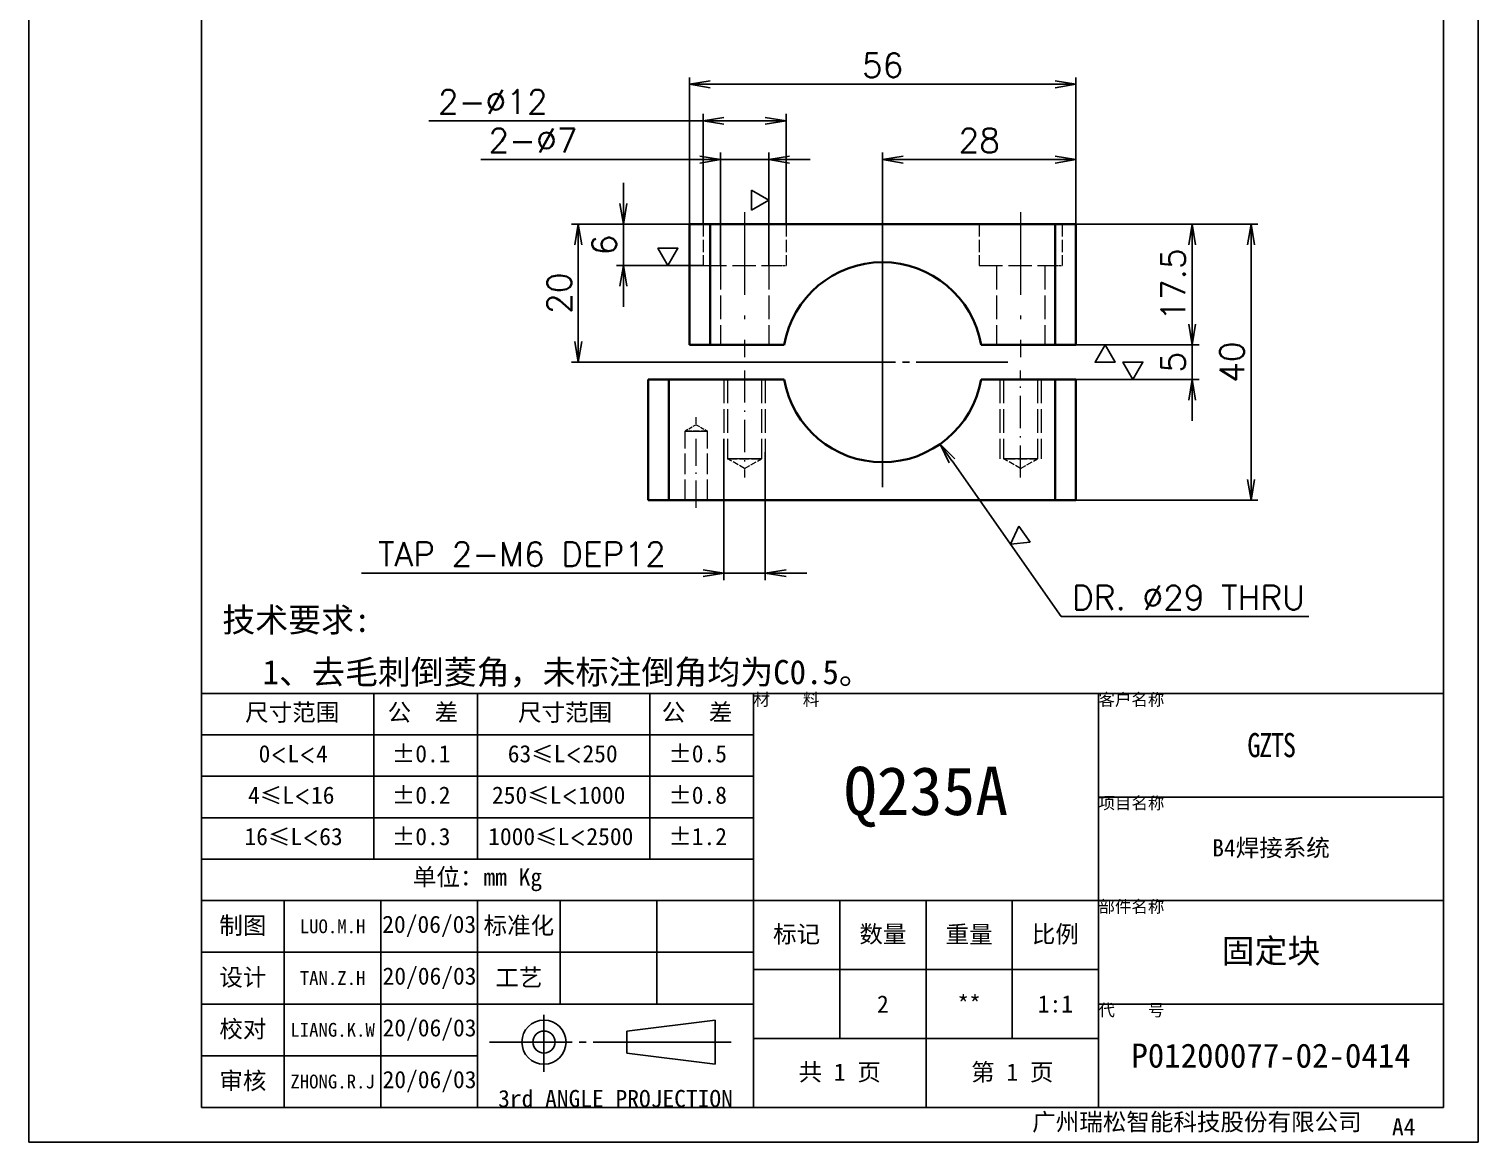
# Model space of a CAD drawing. Header units: millimetres. Extents: x -73083 to 81340, y -6859 to 6812.
# Drawn here: x 54141.2 to 54351.2, y -6850.2 to -6688.9 of the extents above; entities that cross this region are included whole.
import ezdxf

# ---------------------------------------------------------------- set-up
doc = ezdxf.new("R2010")
doc.units = ezdxf.units.MM
for name, pattern in [('AM_ISO02W050', [7.5, 6, -1.5]), ('AM_ISO08W050', [18, 12, -1.5, 3, -1.5]), ('CENTER-HOKUTO', [23, 20, -1, 1, -1]), ('DASHDOT', [18.5, 12, -3, 0.5, -3]), ('DASHED', [15, 12, -3])]:
    doc.linetypes.add(name, pattern=pattern)
for name, color, linetype in [('A4', 7, 'Continuous'), ('title_frame', 7, 'Continuous'), ('word_dim', 253, 'Continuous')]:
    doc.layers.add(name, color=color, linetype=linetype)
for name, color, linetype, lineweight in [('AM_7', 2, 'AM_ISO08W050', 25), ('AM_HID', 1, 'AM_ISO02W050', 25), ('SOLID LINE', 7, 'Continuous', 30)]:
    doc.layers.add(name, color=color, linetype=linetype, lineweight=lineweight)
doc.styles.get("Standard").update_dxf_attribs({"font": 'romans.shx', "bigfont": 'bigfont.shx'})
doc.dimstyles.new('RS-1-1', dxfattribs={"dimtxt": 3.5, "dimasz": 3, "dimexe": 1, "dimexo": 0, "dimgap": 1, "dimtad": 3, "dimdec": 4, "dimdsep": 46, "dimtxsty": 'Standard', "dimblk1": 'OPEN', "dimblk2": 'OPEN', "dimsah": 1, "dimcen": 0, "dimclrd": 256, "dimclre": 256, "dimclrt": 3, "dimadec": 0, "dimazin": 0, "dimtfac": 1, "dimtdec": 4, "dimtmove": 0, "dimatfit": 3, "dimfxl": 0, "dimtolj": 1, "dimtzin": 0, "dimarcsym": 0})
doc.dimstyles.new('RS-1-1$0', dxfattribs={"dimtxt": 3.5, "dimasz": 3, "dimexe": 1, "dimexo": 0, "dimgap": 1, "dimtad": 3, "dimdsep": 46, "dimtxsty": 'Standard', "dimblk1": 'OPEN', "dimblk2": 'OPEN', "dimsah": 1, "dimcen": 0, "dimclrd": 256, "dimclre": 256, "dimclrt": 3, "dimadec": 0, "dimazin": 0, "dimtfac": 1, "dimtmove": 0, "dimatfit": 3, "dimfxl": 0, "dimtolj": 1, "dimtzin": 0, "dimarcsym": 0})

# ---------------------------------------------------------------- blocks, each defined once
blk = doc.blocks.new('_Open')
at = {"color": 0, "lineweight": -2}
for p, q in [((-1, 0.167), (0, 0)), ((-1, -0.167), (0, 0)), ((0, 0), (-1, 0))]:
    blk.add_line(p, q, dxfattribs=at)
blk = doc.blocks.new('*D606')
at = {"layer": 'DEFPOINTS', "color": 0, "linetype": 'Continuous', "ltscale": 5}
for p in [(54292.95, -6696.93), (54236.95, -6717.21), (54292.95, -6717.21)]:
    blk.add_point(p, dxfattribs=at)
at = {"layer": 'word_dim', "linetype": 'Continuous', "lineweight": -2, "ltscale": 5}
for p, q in [((54236.95, -6717.21), (54236.95, -6695.93)), ((54292.95, -6717.21), (54292.95, -6695.93)), ((54239.95, -6696.93), (54289.95, -6696.93))]:
    blk.add_line(p, q, dxfattribs=at)
at = {"layer": 'word_dim', "linetype": 'Continuous', "lineweight": -2, "ltscale": 5, "xscale": 3, "yscale": 3, "zscale": 3, "rotation": 180}
blk.add_blockref('_Open', (54236.95, -6696.93), dxfattribs=at)
at = {"layer": 'word_dim', "linetype": 'Continuous', "lineweight": -2, "ltscale": 5, "xscale": 3, "yscale": 3, "zscale": 3}
blk.add_blockref('_Open', (54292.95, -6696.93), dxfattribs=at)
at = {"layer": 'word_dim', "color": 3, "linetype": 'Continuous', "ltscale": 5, "insert": (54264.95, -6694.18), "char_height": 3.5, "attachment_point": 5}
blk.add_mtext('\\A1;56', dxfattribs=at)
blk = doc.blocks.new('*D607')
at = {"layer": 'DEFPOINTS', "color": 0, "linetype": 'Continuous', "ltscale": 5}
for p in [(54292.95, -6717.21), (54292.95, -6734.71), (54309.81, -6734.71)]:
    blk.add_point(p, dxfattribs=at)
at = {"layer": 'word_dim', "linetype": 'Continuous', "lineweight": -2, "ltscale": 5}
for p, q in [((54292.95, -6717.21), (54310.81, -6717.21)), ((54309.81, -6720.21), (54309.81, -6731.71)), ((54292.95, -6734.71), (54310.81, -6734.71))]:
    blk.add_line(p, q, dxfattribs=at)
at = {"layer": 'word_dim', "linetype": 'Continuous', "lineweight": -2, "ltscale": 5, "xscale": 3, "yscale": 3, "zscale": 3}
for p, rotation in [((54309.81, -6717.21), 90), ((54309.81, -6734.71), 270)]:
    blk.add_blockref('_Open', p, dxfattribs=dict(at, rotation=rotation))
at = {"layer": 'word_dim', "color": 3, "linetype": 'Continuous', "ltscale": 5, "insert": (54307.06, -6725.96), "char_height": 3.5, "attachment_point": 5, "rotation": 90}
blk.add_mtext('\\A1;17.5', dxfattribs=at)
blk = doc.blocks.new('*D608')
at = {"layer": 'DEFPOINTS', "color": 0, "linetype": 'Continuous', "ltscale": 5}
for p in [(54292.95, -6734.71), (54292.95, -6739.71), (54309.81, -6739.71)]:
    blk.add_point(p, dxfattribs=at)
at = {"layer": 'word_dim', "linetype": 'Continuous', "lineweight": -2, "ltscale": 5}
for p, q in [((54309.81, -6731.71), (54309.81, -6728.71)), ((54292.95, -6734.71), (54310.81, -6734.71)), ((54309.81, -6734.71), (54309.81, -6739.71)), ((54292.95, -6739.71), (54310.81, -6739.71)), ((54309.81, -6742.71), (54309.81, -6745.71))]:
    blk.add_line(p, q, dxfattribs=at)
at = {"layer": 'word_dim', "linetype": 'Continuous', "lineweight": -2, "ltscale": 5, "xscale": 3, "yscale": 3, "zscale": 3}
for p, rotation in [((54309.81, -6734.71), 270), ((54309.81, -6739.71), 90)]:
    blk.add_blockref('_Open', p, dxfattribs=dict(at, rotation=rotation))
at = {"layer": 'word_dim', "color": 3, "linetype": 'Continuous', "ltscale": 5, "insert": (54307.06, -6737.21), "char_height": 3.5, "attachment_point": 5, "rotation": 90}
blk.add_mtext('\\A1;5', dxfattribs=at)
blk = doc.blocks.new('*D609')
at = {"layer": 'DEFPOINTS', "color": 0, "linetype": 'Continuous', "ltscale": 5}
for p in [(54264.95, -6707.84), (54292.95, -6717.21), (54264.95, -6737.21)]:
    blk.add_point(p, dxfattribs=at)
at = {"layer": 'word_dim', "linetype": 'Continuous', "lineweight": -2, "ltscale": 5}
for p, q in [((54264.95, -6737.21), (54264.95, -6706.84)), ((54292.95, -6717.21), (54292.95, -6706.84)), ((54289.95, -6707.84), (54267.95, -6707.84))]:
    blk.add_line(p, q, dxfattribs=at)
at = {"layer": 'word_dim', "linetype": 'Continuous', "lineweight": -2, "ltscale": 5, "xscale": 3, "yscale": 3, "zscale": 3, "rotation": 180}
blk.add_blockref('_Open', (54264.95, -6707.84), dxfattribs=at)
at = {"layer": 'word_dim', "linetype": 'Continuous', "lineweight": -2, "ltscale": 5, "xscale": 3, "yscale": 3, "zscale": 3}
blk.add_blockref('_Open', (54292.95, -6707.84), dxfattribs=at)
at = {"layer": 'word_dim', "color": 3, "linetype": 'Continuous', "ltscale": 5, "insert": (54278.95, -6705.09), "char_height": 3.5, "attachment_point": 5}
blk.add_mtext('\\A1;28', dxfattribs=at)
blk = doc.blocks.new('*D610')
at = {"layer": 'DEFPOINTS', "color": 0, "linetype": 'Continuous', "ltscale": 5}
for p in [(54236.95, -6717.21), (54220.84, -6737.21), (54264.95, -6737.21)]:
    blk.add_point(p, dxfattribs=at)
at = {"layer": 'word_dim', "linetype": 'Continuous', "lineweight": -2, "ltscale": 5}
for p, q in [((54236.95, -6717.21), (54219.84, -6717.21)), ((54220.84, -6720.21), (54220.84, -6734.21)), ((54264.95, -6737.21), (54219.84, -6737.21))]:
    blk.add_line(p, q, dxfattribs=at)
at = {"layer": 'word_dim', "linetype": 'Continuous', "lineweight": -2, "ltscale": 5, "xscale": 3, "yscale": 3, "zscale": 3}
for p, rotation in [((54220.84, -6717.21), 90), ((54220.84, -6737.21), 270)]:
    blk.add_blockref('_Open', p, dxfattribs=dict(at, rotation=rotation))
at = {"layer": 'word_dim', "color": 3, "linetype": 'Continuous', "ltscale": 5, "insert": (54218.09, -6727.21), "char_height": 3.5, "attachment_point": 5, "rotation": 90}
blk.add_mtext('\\A1;20', dxfattribs=at)
blk = doc.blocks.new('*D611')
at = {"layer": 'DEFPOINTS', "color": 0, "linetype": 'Continuous', "ltscale": 5}
for p in [(54250.95, -6702.23), (54238.95, -6717.21), (54250.95, -6717.21)]:
    blk.add_point(p, dxfattribs=at)
at = {"layer": 'word_dim', "linetype": 'Continuous', "lineweight": -2, "ltscale": 5}
for p, q in [((54238.95, -6702.23), (54199.2, -6702.23)), ((54238.95, -6717.21), (54238.95, -6701.23)), ((54247.95, -6702.23), (54241.95, -6702.23)), ((54250.95, -6717.21), (54250.95, -6701.23))]:
    blk.add_line(p, q, dxfattribs=at)
at = {"layer": 'word_dim', "linetype": 'Continuous', "lineweight": -2, "ltscale": 5, "xscale": 3, "yscale": 3, "zscale": 3, "rotation": 180}
blk.add_blockref('_Open', (54238.95, -6702.23), dxfattribs=at)
at = {"layer": 'word_dim', "linetype": 'Continuous', "lineweight": -2, "ltscale": 5, "xscale": 3, "yscale": 3, "zscale": 3}
blk.add_blockref('_Open', (54250.95, -6702.23), dxfattribs=at)
at = {"layer": 'word_dim', "color": 3, "linetype": 'Continuous', "ltscale": 5, "insert": (54208.45, -6699.48), "char_height": 3.5, "attachment_point": 5}
blk.add_mtext('\\A1;2-%%C12', dxfattribs=at)
blk = doc.blocks.new('*D612')
at = {"layer": 'DEFPOINTS', "color": 0, "linetype": 'Continuous', "ltscale": 5}
for p in [(54248.45, -6707.84), (54241.45, -6723.21), (54248.45, -6723.21)]:
    blk.add_point(p, dxfattribs=at)
at = {"layer": 'word_dim', "linetype": 'Continuous', "lineweight": -2, "ltscale": 5}
for p, q in [((54241.45, -6723.21), (54241.45, -6706.84)), ((54248.45, -6723.21), (54248.45, -6706.84)), ((54238.45, -6707.84), (54206.7, -6707.84)), ((54248.45, -6707.84), (54241.45, -6707.84)), ((54251.45, -6707.84), (54254.45, -6707.84))]:
    blk.add_line(p, q, dxfattribs=at)
at = {"layer": 'word_dim', "linetype": 'Continuous', "lineweight": -2, "ltscale": 5, "xscale": 3, "yscale": 3, "zscale": 3}
blk.add_blockref('_Open', (54241.45, -6707.84), dxfattribs=at)
at = {"layer": 'word_dim', "linetype": 'Continuous', "lineweight": -2, "ltscale": 5, "xscale": 3, "yscale": 3, "zscale": 3, "rotation": 180}
blk.add_blockref('_Open', (54248.45, -6707.84), dxfattribs=at)
at = {"layer": 'word_dim', "color": 3, "linetype": 'Continuous', "ltscale": 5, "insert": (54214.28, -6705.09), "char_height": 3.5, "attachment_point": 5}
blk.add_mtext('\\A1;2-%%C7', dxfattribs=at)
blk = doc.blocks.new('*D613')
at = {"layer": 'DEFPOINTS', "color": 0, "linetype": 'Continuous', "ltscale": 5}
for p in [(54238.95, -6717.21), (54227.38, -6723.21), (54238.95, -6723.21)]:
    blk.add_point(p, dxfattribs=at)
at = {"layer": 'word_dim', "linetype": 'Continuous', "lineweight": -2, "ltscale": 5}
for p, q in [((54227.38, -6714.21), (54227.38, -6711.21)), ((54238.95, -6717.21), (54226.38, -6717.21)), ((54227.38, -6717.21), (54227.38, -6723.21)), ((54238.95, -6723.21), (54226.38, -6723.21)), ((54227.38, -6726.21), (54227.38, -6729.21))]:
    blk.add_line(p, q, dxfattribs=at)
at = {"layer": 'word_dim', "linetype": 'Continuous', "lineweight": -2, "ltscale": 5, "xscale": 3, "yscale": 3, "zscale": 3}
for p, rotation in [((54227.38, -6717.21), 270), ((54227.38, -6723.21), 90)]:
    blk.add_blockref('_Open', p, dxfattribs=dict(at, rotation=rotation))
at = {"layer": 'word_dim', "color": 3, "linetype": 'Continuous', "ltscale": 5, "insert": (54224.63, -6720.21), "char_height": 3.5, "attachment_point": 5, "rotation": 90}
blk.add_mtext('\\A1;6', dxfattribs=at)
blk = doc.blocks.new('*D614')
at = {"layer": 'DEFPOINTS', "color": 0, "linetype": 'Continuous', "ltscale": 5}
for p in [(54292.95, -6717.21), (54318.34, -6717.21), (54292.95, -6757.21)]:
    blk.add_point(p, dxfattribs=at)
at = {"layer": 'word_dim', "linetype": 'Continuous', "lineweight": -2, "ltscale": 5}
for p, q in [((54292.95, -6717.21), (54319.34, -6717.21)), ((54318.34, -6754.21), (54318.34, -6720.21)), ((54292.95, -6757.21), (54319.34, -6757.21))]:
    blk.add_line(p, q, dxfattribs=at)
at = {"layer": 'word_dim', "linetype": 'Continuous', "lineweight": -2, "ltscale": 5, "xscale": 3, "yscale": 3, "zscale": 3}
for p, rotation in [((54318.34, -6717.21), 90), ((54318.34, -6757.21), 270)]:
    blk.add_blockref('_Open', p, dxfattribs=dict(at, rotation=rotation))
at = {"layer": 'word_dim', "color": 3, "linetype": 'Continuous', "ltscale": 5, "insert": (54315.59, -6737.21), "char_height": 3.5, "attachment_point": 5, "rotation": 90}
blk.add_mtext('\\A1;40', dxfattribs=at)
blk = doc.blocks.new('*D615')
at = {"layer": 'DEFPOINTS', "color": 0}
for p in [(54256.62, -6725.34), (54273.28, -6749.07)]:
    blk.add_point(p, dxfattribs=at)
at = {"layer": 'word_dim', "lineweight": -2}
for p, q in [((54290.85, -6774.09), (54275.01, -6751.53)), ((54326.72, -6774.09), (54290.85, -6774.09))]:
    blk.add_line(p, q, dxfattribs=at)
at = {"layer": 'word_dim', "lineweight": -2, "xscale": 3, "yscale": 3, "zscale": 3, "rotation": 125.078786838741}
blk.add_blockref('_Open', (54273.28, -6749.07), dxfattribs=at)
at = {"layer": 'word_dim', "color": 3, "insert": (54309.28, -6771.34), "char_height": 3.5, "attachment_point": 5}
blk.add_mtext('\\A1;DR. ∅29 THRU', dxfattribs=at)
blk = doc.blocks.new('shiage1')
at = {"layer": 'word_dim', "color": 3, "linetype": 'Continuous'}
for p, q in [((0, 0), (-1.44, 2.5)), ((-1.44, 2.5), (1.44, 2.5)), ((1.44, 2.5), (0, 0))]:
    blk.add_line(p, q, dxfattribs=at)
blk = doc.blocks.new('*D616')
at = {"layer": 'DEFPOINTS', "color": 0, "linetype": 'Continuous', "ltscale": 5}
for p in [(54241.95, -6748.3), (54247.95, -6750.26), (54247.95, -6767.79)]:
    blk.add_point(p, dxfattribs=at)
at = {"layer": 'word_dim', "linetype": 'Continuous', "lineweight": -2, "ltscale": 5}
for p, q in [((54241.95, -6748.3), (54241.95, -6768.79)), ((54247.95, -6750.26), (54247.95, -6768.79)), ((54238.95, -6767.79), (54189.42, -6767.79)), ((54247.95, -6767.79), (54241.95, -6767.79)), ((54250.95, -6767.79), (54253.95, -6767.79))]:
    blk.add_line(p, q, dxfattribs=at)
at = {"layer": 'word_dim', "linetype": 'Continuous', "lineweight": -2, "ltscale": 5, "xscale": 3, "yscale": 3, "zscale": 3}
blk.add_blockref('_Open', (54241.95, -6767.79), dxfattribs=at)
at = {"layer": 'word_dim', "linetype": 'Continuous', "lineweight": -2, "ltscale": 5, "xscale": 3, "yscale": 3, "zscale": 3, "rotation": 180}
blk.add_blockref('_Open', (54247.95, -6767.79), dxfattribs=at)
at = {"layer": 'word_dim', "color": 3, "linetype": 'Continuous', "ltscale": 5, "insert": (54212.68, -6765.04), "char_height": 3.5, "attachment_point": 5}
blk.add_mtext('\\A1;TAP 2-M6 DEP12', dxfattribs=at)

msp = doc.modelspace()

# ---------------------------------------------------------------- linework, layer by layer
at = {"color": 7, "lineweight": 35, "ltscale": 0.075}
for p, q in [((54236.95092, -6717.20819), (54239.95092, -6717.20819)), ((54292.95092, -6717.20819), (54289.95092, -6717.20819)), ((54239.95092, -6734.70819), (54236.95092, -6734.70819)), ((54292.95092, -6734.70819), (54289.95092, -6734.70819)), ((54233.95092, -6739.70819), (54230.95092, -6739.70819)), ((54289.95092, -6739.70819), (54292.95092, -6739.70819)), ((54230.95092, -6757.20819), (54233.95092, -6757.20819)), ((54292.95092, -6757.20819), (54289.95092, -6757.20819))]:
    msp.add_line(p, q, dxfattribs=at)
at = {"color": 7, "lineweight": 35, "ltscale": 0.4375}
for p, q in [((54236.95092, -6734.70819), (54236.95092, -6717.20819)), ((54239.95092, -6734.70819), (54239.95092, -6717.20819)), ((54289.95092, -6717.20819), (54289.95092, -6734.70819)), ((54292.95092, -6717.20819), (54292.95092, -6734.70819)), ((54230.95092, -6739.70819), (54230.95092, -6757.20819)), ((54233.95092, -6739.70819), (54233.95092, -6757.20819)), ((54289.95092, -6757.20819), (54289.95092, -6739.70819)), ((54292.95092, -6757.20819), (54292.95092, -6739.70819))]:
    msp.add_line(p, q, dxfattribs=at)
at = {"color": 7, "lineweight": 35}
for p, q in [((54289.95092, -6717.20819), (54239.95092, -6717.20819)), ((54289.95092, -6757.20819), (54233.95092, -6757.20819))]:
    msp.add_line(p, q, dxfattribs=at)
at = {"color": 2, "linetype": 'CENTER-HOKUTO'}
for p, q in [((54264.95092, -6755.33319), (54264.95092, -6719.08319)), ((54246.82592, -6737.20819), (54283.07592, -6737.20819))]:
    msp.add_line(p, q, dxfattribs=at)
at = {"color": 7, "lineweight": 35, "ltscale": 0.267969}
msp.add_line((54250.66967, -6734.70819), (54239.95092, -6734.70819), dxfattribs=at)
at = {"color": 7, "lineweight": 35, "ltscale": 0.267871}
for p, q in [((54289.95092, -6734.70819), (54279.23607, -6734.70819)), ((54279.23607, -6739.70819), (54289.95092, -6739.70819))]:
    msp.add_line(p, q, dxfattribs=at)
at = {"color": 7, "lineweight": 35, "ltscale": 0.417969}
msp.add_line((54233.95092, -6739.70819), (54250.66967, -6739.70819), dxfattribs=at)
at = {"color": 7, "lineweight": 35}
for start, end in [(9.9281922, 170.071806), (189.928194, 350.0718078)]:
    msp.add_arc((54264.95092, -6737.20819), 14.5, start, end, dxfattribs=at)
at = {"layer": 'A4', "linetype": 'Continuous'}
msp.add_lwpolyline([(54141.23994, -6553.23225), (54351.23994, -6553.23225), (54351.23994, -6850.23225), (54141.23994, -6850.23225)], close=True, dxfattribs=at)
at = {"layer": 'AM_7', "linetype": 'DASHDOT', "lineweight": 13}
for p, q in [((54244.95092, -6715.45819), (54244.95092, -6736.45868)), ((54284.95092, -6715.45819), (54284.95092, -6736.45868))]:
    msp.add_line(p, q, dxfattribs=at)
at = {"layer": 'AM_7', "linetype": 'DASHDOT', "lineweight": 13, "ltscale": 0.387585}
for p, q in [((54244.95092, -6738.4162), (54244.95092, -6753.91962)), ((54284.95092, -6753.91962), (54284.95092, -6738.4162))]:
    msp.add_line(p, q, dxfattribs=at)
at = {"layer": 'AM_7', "linetype": 'DASHDOT', "lineweight": 13, "ltscale": 0.328076}
msp.add_line((54237.95092, -6758.30194), (54237.95092, -6745.1789), dxfattribs=at)
at = {"layer": 'AM_HID', "linetype": 'DASHED', "lineweight": 13, "ltscale": 0.15}
for p, q in [((54238.95092, -6717.20819), (54238.95092, -6723.20819)), ((54238.95092, -6717.20819), (54238.95092, -6723.20819)), ((54250.95092, -6717.20819), (54250.95092, -6723.20819)), ((54250.95092, -6717.20819), (54250.95092, -6723.20819)), ((54278.95092, -6717.20819), (54278.95092, -6723.20819)), ((54278.95092, -6717.20819), (54278.95092, -6723.20819)), ((54290.95092, -6717.20819), (54290.95092, -6723.20819)), ((54290.95092, -6717.20819), (54290.95092, -6723.20819))]:
    msp.add_line(p, q, dxfattribs=at)
at = {"layer": 'AM_HID', "linetype": 'DASHED', "lineweight": 13, "ltscale": 0.4375}
for p, q in [((54239.95092, -6734.70819), (54239.95092, -6717.20819)), ((54289.95092, -6717.20819), (54289.95092, -6734.70819)), ((54233.95092, -6739.70819), (54233.95092, -6757.20819)), ((54289.95092, -6757.20819), (54289.95092, -6739.70819))]:
    msp.add_line(p, q, dxfattribs=at)
at = {"layer": 'AM_HID', "linetype": 'DASHED', "lineweight": 13, "ltscale": 0.281641}
for p, q in [((54238.95092, -6723.20819), (54250.21654, -6723.20819)), ((54278.95092, -6723.20819), (54290.21654, -6723.20819))]:
    msp.add_line(p, q, dxfattribs=at)
at = {"layer": 'AM_HID', "linetype": 'DASHED', "lineweight": 13, "ltscale": 0.2875}
for p, q in [((54241.45092, -6723.20819), (54241.45092, -6734.70819)), ((54241.45092, -6723.20819), (54241.45092, -6734.70819)), ((54248.45092, -6723.20819), (54248.45092, -6734.70819)), ((54248.45092, -6723.20819), (54248.45092, -6734.70819)), ((54281.45092, -6723.20819), (54281.45092, -6734.70819)), ((54281.45092, -6723.20819), (54281.45092, -6734.70819)), ((54288.45092, -6723.20819), (54288.45092, -6734.70819)), ((54288.45092, -6723.20819), (54288.45092, -6734.70819)), ((54241.95092, -6739.70819), (54241.95092, -6751.20819)), ((54242.49388, -6739.70819), (54242.49388, -6751.20819)), ((54242.49388, -6739.70819), (54242.49388, -6751.20819)), ((54247.41185, -6739.70819), (54247.41185, -6751.20819)), ((54247.41185, -6739.70819), (54247.41185, -6751.20819)), ((54247.95092, -6739.70819), (54247.95092, -6751.20819)), ((54281.95092, -6739.70819), (54281.95092, -6751.20819)), ((54282.49388, -6739.70819), (54282.49388, -6751.20819)), ((54282.49388, -6739.70819), (54282.49388, -6751.20819)), ((54287.41185, -6739.70819), (54287.41185, -6751.20819)), ((54287.41185, -6739.70819), (54287.41185, -6751.20819)), ((54287.95092, -6739.70819), (54287.95092, -6751.20819))]:
    msp.add_line(p, q, dxfattribs=at)
at = {"layer": 'AM_HID', "linetype": 'DASHED', "lineweight": 13, "ltscale": 0.018359}
for p, q in [((54250.21654, -6723.20819), (54250.95092, -6723.20819)), ((54290.21654, -6723.20819), (54290.95092, -6723.20819))]:
    msp.add_line(p, q, dxfattribs=at)
at = {"layer": 'AM_HID', "linetype": 'DASHED', "lineweight": 13, "ltscale": 0.046798}
for q in [(54236.32982, -6747.20819), (54236.32982, -6747.20819), (54239.57201, -6747.20819), (54239.57201, -6747.20819)]:
    msp.add_line((54237.95092, -6746.27216), q, dxfattribs=at)
at = {"layer": 'AM_HID', "linetype": 'DASHED', "lineweight": 13, "ltscale": 0.076172}
msp.add_line((54236.32982, -6747.20819), (54239.3767, -6747.20819), dxfattribs=at)
msp.add_line((54236.32982, -6747.20819), (54239.3767, -6747.20819), dxfattribs=at)
at = {"layer": 'AM_HID', "linetype": 'DASHED', "lineweight": 13, "ltscale": 0.00498}
msp.add_line((54236.32982, -6747.20819), (54236.52904, -6747.20819), dxfattribs=at)
at = {"layer": 'AM_HID', "linetype": 'DASHED', "lineweight": 13, "ltscale": 0.25}
for p, q in [((54236.32982, -6757.20819), (54236.32982, -6747.20819)), ((54236.32982, -6757.20819), (54236.32982, -6747.20819)), ((54239.57201, -6757.20819), (54239.57201, -6747.20819)), ((54239.57201, -6757.20819), (54239.57201, -6747.20819))]:
    msp.add_line(p, q, dxfattribs=at)
at = {"layer": 'AM_HID', "linetype": 'DASHED', "lineweight": 13, "ltscale": 0.076074}
for p, q in [((54239.57201, -6747.20819), (54236.52904, -6747.20819)), ((54236.52904, -6747.20819), (54239.57201, -6747.20819))]:
    msp.add_line(p, q, dxfattribs=at)
at = {"layer": 'AM_HID', "linetype": 'DASHED', "lineweight": 13, "ltscale": 0.11543}
for p, q in [((54242.49388, -6751.20819), (54247.11107, -6751.20819)), ((54247.11107, -6751.20819), (54242.49388, -6751.20819)), ((54247.41185, -6751.20819), (54242.79467, -6751.20819)), ((54247.41185, -6751.20819), (54242.79467, -6751.20819)), ((54287.11107, -6751.20819), (54282.49388, -6751.20819)), ((54287.11107, -6751.20819), (54282.49388, -6751.20819)), ((54287.41185, -6751.20819), (54282.79467, -6751.20819)), ((54282.79467, -6751.20819), (54287.41185, -6751.20819))]:
    msp.add_line(p, q, dxfattribs=at)
at = {"layer": 'AM_HID', "linetype": 'DASHED', "lineweight": 13, "ltscale": 0.070939}
for p, q in [((54244.95092, -6752.62763), (54242.49388, -6751.20819)), ((54244.95092, -6752.62763), (54242.49388, -6751.20819)), ((54284.95092, -6752.62763), (54282.49388, -6751.20819)), ((54284.95092, -6752.62763), (54282.49388, -6751.20819))]:
    msp.add_line(p, q, dxfattribs=at)
at = {"layer": 'AM_HID', "linetype": 'DASHED', "lineweight": 13, "ltscale": 0.071024}
for p, q in [((54244.95092, -6752.62763), (54247.41185, -6751.20819)), ((54244.95092, -6752.62763), (54247.41185, -6751.20819)), ((54284.95092, -6752.62763), (54287.41185, -6751.20819)), ((54284.95092, -6752.62763), (54287.41185, -6751.20819))]:
    msp.add_line(p, q, dxfattribs=at)
at = {"layer": 'title_frame', "linetype": 'Continuous'}
for p, q in [((54166.23994, -6845.23225), (54166.23994, -6558.23225)), ((54346.23994, -6845.23225), (54346.23994, -6558.23225)), ((54166.23994, -6785.23225), (54346.23994, -6785.23225)), ((54166.23994, -6845.23225), (54166.23994, -6785.23225)), ((54191.23994, -6785.23225), (54191.23994, -6809.23225)), ((54206.23994, -6785.23225), (54206.23994, -6809.23225)), ((54231.23994, -6809.23225), (54231.23994, -6785.23225)), ((54246.23994, -6845.23225), (54246.23994, -6785.23225)), ((54296.23994, -6845.23225), (54296.23994, -6785.23225)), ((54346.23994, -6845.23225), (54346.23994, -6785.23225)), ((54166.23994, -6791.23225), (54246.23994, -6791.23225)), ((54166.23994, -6797.23225), (54246.23994, -6797.23225)), ((54296.23994, -6800.23225), (54346.23994, -6800.23225)), ((54166.23994, -6803.23225), (54246.23994, -6803.23225)), ((54166.23994, -6809.23225), (54246.23994, -6809.23225)), ((54166.23994, -6815.23225), (54346.23994, -6815.23225)), ((54178.23994, -6845.23225), (54178.23994, -6815.23225)), ((54178.23994, -6845.23225), (54178.23994, -6815.23225)), ((54192.23994, -6845.23225), (54192.23994, -6815.23225)), ((54192.23994, -6845.23225), (54192.23994, -6815.23225)), ((54206.23994, -6845.23225), (54206.23994, -6815.23225)), ((54206.23994, -6845.23225), (54206.23994, -6815.23225)), ((54218.23994, -6830.23225), (54218.23994, -6815.23225)), ((54232.23994, -6830.23225), (54232.23994, -6815.23225)), ((54258.73994, -6835.23225), (54258.73994, -6815.23225)), ((54271.23994, -6845.23225), (54271.23994, -6815.23225)), ((54283.73994, -6835.23225), (54283.73994, -6815.23225)), ((54166.23994, -6822.73225), (54246.23994, -6822.73225)), ((54246.23994, -6825.23225), (54296.23994, -6825.23225)), ((54166.23994, -6830.23225), (54246.23994, -6830.23225)), ((54296.23994, -6830.23225), (54346.23994, -6830.23225)), ((54246.23994, -6835.23225), (54296.23994, -6835.23225)), ((54166.23994, -6837.73225), (54206.23994, -6837.73225)), ((54166.23994, -6837.73225), (54206.23994, -6837.73225)), ((54166.23994, -6845.23225), (54346.23994, -6845.23225)), ((54166.23994, -6845.23225), (54346.23994, -6845.23225))]:
    msp.add_line(p, q, dxfattribs=at)
at = {"layer": 'title_frame', "color": 2, "linetype": 'CENTER-HOKUTO'}
for p, q in [((54215.87442, -6831.81383), (54215.87442, -6840.08263)), ((54242.98002, -6835.74983), (54207.97202, -6835.74983))]:
    msp.add_line(p, q, dxfattribs=at)
at = {"layer": 'title_frame', "color": 3, "linetype": 'Continuous'}
for p, q in [((54227.87442, -6834.14983), (54240.67442, -6832.54983)), ((54240.67442, -6832.54983), (54240.67442, -6838.94983)), ((54227.87442, -6837.34983), (54227.87442, -6834.14983)), ((54240.67442, -6838.94983), (54227.87442, -6837.34983))]:
    msp.add_line(p, q, dxfattribs=at)
for radius in [3.2, 1.6]:
    msp.add_arc((54215.87442, -6835.74983), radius, 0, 359.9893827, dxfattribs=at)
at = {"layer": 'word_dim', "color": 3, "linetype": 'Continuous'}
for points in [[(54233.84019, -6723.20819), (54232.39519, -6720.70538), (54235.28519, -6720.70538)], [(54297.19315, -6734.70819), (54298.63815, -6737.21101), (54295.74815, -6737.21101)]]:
    msp.add_lwpolyline(points, close=True, dxfattribs=at)
at = {"layer": 'word_dim', "color": 3, "linetype": 'Continuous', "ltscale": 5}
msp.add_lwpolyline([(54301.23003, -6739.70819), (54299.78503, -6737.20538), (54302.67503, -6737.20538)], close=True, dxfattribs=at)

# ---------------------------------------------------------------- block references
for p, rotation in [((54248.45092, -6713.73866), 90), ((54283.46676, -6763.57432), 305.0787868385792)]:
    msp.add_blockref('shiage1', p, dxfattribs=dict(at, rotation=rotation))

# ---------------------------------------------------------------- texts
at = {"layer": 'SOLID LINE', "ltscale": 0.5}
for s, insert, char_height, width, attachment_point in [('\\pt21;{\\fSimHei|b0|i0|c134|p2;\\C3;技术要求:}', (54169.25195, -6772.80096), 3.5, 30.060526, 1), ('\\pt21;{\\fSimHei|b0|i0|c134|p2;\\C3;\\P1、去毛刺倒菱角，未标注倒角均为C0.5。}', (54175.10127, -6774.54217), 3.5, 111.5909352, 1), ('{\\fSimHei|b0|i0|c134|p2;\\C3;材    料}', (54246.23994, -6785.23225), 1.75, 50, 1), ('\\pt10.5;{\\fSimHei|b0|i0|c134|p2;\\C3;客户名称}', (54296.23994, -6785.23225), 1.75, 50, 1), ('\\pt15;{\\fSimHei|b0|i0|c134|p2;\\C3;尺寸范围}', (54172.5599, -6786.70331), 2.5, 45.3015188, 1), ('\\pt15;{\\fSimHei|b0|i0|c134|p2;\\C3;公  差}', (54193.21364, -6786.70331), 2.5, 45.3015188, 1), ('\\pt15;{\\fSimHei|b0|i0|c134|p2;\\C3;尺寸范围}', (54212.10735, -6786.70331), 2.5, 45.3015188, 1), ('\\pt15;{\\fSimHei|b0|i0|c134|p2;\\C3;公  差}', (54232.946, -6786.70331), 2.5, 45.3015188, 1), ('{\\fSimHei|b0|i0|c134|p2;\\W0.8;\\T0.9;\\C3;GZTS}', (54321.23994, -6792.73225), 3.5, 50, 5), ('\\pt15;{\\fSimHei|b0|i0|c134|p2;\\C3;0\\Fromans,bigfont|c134;\\H0.9583x;<\\fSimHei|b0|i0|c134|p2;\\H1.044x;L\\Fromans,bigfont|c134;\\H0.9583x;<\\fSimHei|b0|i0|c134|p2;\\H1.044x;4}', (54174.52047, -6792.70331), 2.5, 45.3015188, 1), ('\\pt15;{\\fSimHei|b0|i0|c134|p2;\\C3;%%P0.1}', (54193.82228, -6792.70331), 2.5, 45.3015188, 1), ('\\pt15;{\\fSimHei|b0|i0|c134|p2;\\C3;63\\H0.9583x;≤\\H1.044x;L\\Fromans,bigfont|c134;\\H0.9579x;<\\fSimHei|b0|i0|c134|p2;\\H1.044x;250}', (54210.62362, -6792.70331), 2.5, 45.3015188, 1), ('\\pt15;{\\fSimHei|b0|i0|c134|p2;\\C3;%%P0.5}', (54233.89261, -6792.70331), 2.5, 45.3015188, 1), ('\\pt42;{\\fSimHei|b0|i0|c134|p2;\\C3;Q235A}', (54271.23994, -6800.23225), 7, 50, 5), ('\\pt15;{\\fSimHei|b0|i0|c134|p2;\\C3;4\\H0.9583x;≤\\H1.043x;L\\Fromans,bigfont|c134;\\H0.9588x;<\\fSimHei|b0|i0|c134|p2;\\H1.043x;16}', (54172.98645, -6798.70331), 2.5, 45.3015188, 1), ('\\pt15;{\\fSimHei|b0|i0|c134|p2;\\C3;%%P0.2}', (54193.82228, -6798.70331), 2.5, 45.3015188, 1), ('\\pt15;{\\fSimHei|b0|i0|c134|p2;\\C3;250\\H0.9583x;≤\\H1.044x;L\\Fromans,bigfont|c134;\\H0.9579x;<\\fSimHei|b0|i0|c134|p2;\\H1.044x;1000}', (54208.34098, -6798.70331), 2.5, 45.3015188, 1), ('\\pt15;{\\fSimHei|b0|i0|c134|p2;\\C3;%%P0.8}', (54233.89261, -6798.70331), 2.5, 45.3015188, 1), ('\\pt10.5;{\\fSimHei|b0|i0|c134|p2;\\C3;项目名称}', (54296.23994, -6800.23225), 1.75, 50, 1), ('\\pt15;{\\fSimHei|b0|i0|c134|p2;\\C3;16\\H0.9583x;≤\\H1.044x;L\\Fromans,bigfont|c134;\\H0.9579x;<\\fSimHei|b0|i0|c134|p2;\\H1.044x;63}', (54172.47141, -6804.70331), 2.5, 45.3015188, 1), ('\\pt15;{\\fSimHei|b0|i0|c134|p2;\\C3;%%P0.3}', (54193.82228, -6804.70331), 2.5, 45.3015188, 1), ('\\pt15;{\\fSimHei|b0|i0|c134|p2;\\C3;%%P1.2}', (54233.89261, -6804.70331), 2.5, 45.3015188, 1), ('{\\fSimHei|b0|i0|c134|p2;\\C3;B4焊接系统}', (54321.23994, -6807.73225), 2.5, 50, 5), ('\\pt15;{\\fSimHei|b0|i0|c134|p2;\\C3;单位：mm Kg}', (54206.23994, -6812.23225), 2.5, 80, 5), ('\\pt10.5;{\\fSimHei|b0|i0|c134|p2;\\C3;部件名称}', (54296.23994, -6815.23225), 1.75, 50, 1), ('\\pt15;{\\fSimHei|b0|i0|c134|p2;\\C3;制图}', (54172.23994, -6818.98225), 2.5, 12, 5), ('\\pt60;{\\fSimHei|b0|i0|c134|p2;\\C3;制图}', (54172.23994, -6818.98225), 2.5, 12, 5), ('\\pt288;{\\fSimHei|b0|i0|c134|p2;\\H0.8x;\\C3;LUO.M.H}', (54185.23994, -6818.98225), 2.5, 14, 5), ('\\pt60;{\\fSimHei|b0|i0|c134|p2;\\C3;20/06/03}', (54199.23994, -6818.98225), 2.5, 14, 5), ('\\pt15;{\\fSimHei|b0|i0|c134|p2;\\C3;标准化}', (54212.23994, -6818.98225), 2.5, 12, 5), ('\\pt15;{\\fSimHei|b0|i0|c134|p2;\\C3;标记}', (54252.48994, -6820.23225), 2.5, 12.5, 5), ('\\pt15;{\\fSimHei|b0|i0|c134|p2;\\C3;数量}', (54264.98994, -6820.23225), 2.5, 12.5, 5), ('\\pt15;{\\fSimHei|b0|i0|c134|p2;\\C3;重量}', (54277.48994, -6820.23225), 2.5, 12.5, 5), ('\\pt15;{\\fSimHei|b0|i0|c134|p2;\\C3;比例}', (54289.98994, -6820.23225), 2.5, 12.5, 5), ('{\\fSimHei|b0|i0|c134|p2;\\C3;固定块}', (54321.23994, -6822.73225), 3.5, 50, 5), ('\\pt15;{\\fSimHei|b0|i0|c134|p2;\\C3;设计}', (54172.23994, -6826.48225), 2.5, 12, 5), ('\\pt60;{\\fSimHei|b0|i0|c134|p2;\\C3;设计}', (54172.23994, -6826.48225), 2.5, 12, 5), ('\\pt60;{\\fSimHei|b0|i0|c134|p2;\\C3;20/06/03}', (54199.29057, -6826.48225), 2.5, 13.8987286, 5), ('\\pt15;{\\fSimHei|b0|i0|c134|p2;\\C3;工艺}', (54212.23994, -6826.48225), 2.5, 12, 5), ('\\pt288;{\\fSimHei|b0|i0|c134|p2;\\H0.8x;\\C3;TAN.Z.H}', (54185.23994, -6826.48225), 2.5, 14, 5), ('\\pt15;{\\fSimHei|b0|i0|c134|p2;\\C3;2}', (54264.98994, -6830.23225), 2.5, 12.5, 5), ('\\pt15;{\\fSimHei|b0|i0|c134|p2;\\C3;**}', (54277.48994, -6830.23225), 2.5, 12.5, 5), ('\\pt15;{\\fSimHei|b0|i0|c134|p2;\\C3;1:1}', (54289.98994, -6830.23225), 2.5, 12.5, 5), ('\\pt10.5;{\\fSimHei|b0|i0|c134|p2;\\C3;代    号}', (54296.23994, -6830.23225), 1.75, 50, 1), ('\\pt15;{\\fSimHei|b0|i0|c134|p2;\\C3;校对}', (54172.23994, -6833.98225), 2.5, 12, 5), ('\\pt60;{\\fSimHei|b0|i0|c134|p2;\\C3;校对}', (54172.23994, -6833.98225), 2.5, 12, 5), ('\\pt288;{\\fSimHei|b0|i0|c134|p2;\\H0.8x;\\C3;LIANG.K.W}', (54185.23994, -6833.98225), 2.5, 14, 5), ('\\pt60;{\\fSimHei|b0|i0|c134|p2;\\C3;20/06/03}', (54199.29057, -6833.98225), 2.5, 13.8987286, 5), ('{\\fSimHei|b0|i0|c134|p2;\\C3;P01200077-02-0414}', (54321.23994, -6837.73225), 3.5, 50, 5), ('\\pt15;{\\fSimHei|b0|i0|c134|p2;\\C3;共 1 页}', (54258.73994, -6840.23225), 2.5, 25, 5), ('\\pt15;{\\fSimHei|b0|i0|c134|p2;\\C3;第 1 页}', (54283.73994, -6840.23225), 2.5, 25, 5), ('\\pt15;{\\fSimHei|b0|i0|c134|p2;\\C3;审核}', (54172.23994, -6841.48225), 2.5, 12, 5), ('\\pt60;{\\fSimHei|b0|i0|c134|p2;\\C3;审核}', (54172.23994, -6841.48225), 2.5, 12, 5), ('\\pt288;{\\fSimHei|b0|i0|c134|p2;\\H0.8x;\\C3;ZHONG.R.J}', (54185.23994, -6841.48225), 2.5, 14, 5), ('\\pt60;{\\fSimHei|b0|i0|c134|p2;\\C3;20/06/03}', (54199.29057, -6841.48225), 2.5, 13.8987286, 5), ('{\\fSimHei|b0|i0|c134|p2;\\C3;3rd ANGLE PROJECTION}', (54226.23994, -6845.23225), 2.5, 40, 8)]:
    msp.add_mtext(s, dxfattribs=dict(at, insert=insert, char_height=char_height, width=width, attachment_point=attachment_point))
at = {"layer": 'SOLID LINE', "ltscale": 0.5, "insert": (54207.79228, -6804.70331), "char_height": 2.5, "width": 45.3015188, "attachment_point": 1, "line_spacing_factor": 0.72}
msp.add_mtext('\\pt15;{\\fSimHei|b0|i0|c134|p2;\\C3;1000\\H0.9583x;≤\\H1.044x;L\\Fromans,bigfont|c134;\\H0.9579x;<\\fSimHei|b0|i0|c134|p2;\\H1.044x;2500}', dxfattribs=at)
at = {"layer": 'word_dim', "linetype": 'Continuous', "char_height": 2.5, "width": 66.8459239, "attachment_point": 1}
for s, insert in [('\\pt15;{\\fSimHei|b0|i0|c134|p2;\\C3;广州瑞松智能科技股份有限公司}', (54286.63437, -6846.0659)), ('\\pt21;{\\fSimHei|b0|i0|c134|p2;\\C3;A4}', (54338.76701, -6846.77519))]:
    msp.add_mtext(s, dxfattribs=dict(at, insert=insert))

# ---------------------------------------------------------------- dimensions: what is measured, and where the dimension line sits
at = {"layer": 'word_dim', "color": 3, "linetype": 'Continuous', "ltscale": 5}
for base, p1, p2, picture, middle in [((54292.95092, -6696.93341), (54236.95092, -6717.20819), (54292.95092, -6717.20819), '*D606', (54264.95092, -6694.18341)), ((54264.95092, -6707.84367), (54292.95092, -6717.20819), (54264.95092, -6737.20819), '*D609', (54278.95092, -6705.09367))]:
    dim = msp.add_linear_dim(base=base, p1=p1, p2=p2, dimstyle='RS-1-1$0', override={"dimtoh": 1, "dimtofl": 0}, dxfattribs=at)
    dim.commit()
    dim.dimension.update_dxf_attribs({"geometry": picture, "text_midpoint": middle})
dim = msp.add_linear_dim(base=(54250.95092, -6702.23263), p1=(54238.95092, -6717.20819), p2=(54250.95092, -6717.20819), text='2-%%C<>', dimstyle='RS-1-1$0', override={"dimtoh": 1, "dimtofl": 0}, dxfattribs=at)
dim.commit()
dim.dimension.update_dxf_attribs({"geometry": '*D611', "text_midpoint": (54208.45092, -6702.23263), "dimtype": 160})
dim = msp.add_linear_dim(base=(54248.45092, -6707.84367), p1=(54241.45092, -6723.20819), p2=(54248.45092, -6723.20819), text='2-%%C<>', dimstyle='RS-1-1$0', dxfattribs=at)
dim.commit()
dim.dimension.update_dxf_attribs({"geometry": '*D612', "text_midpoint": (54214.28425, -6707.84367), "dimtype": 160})
for base, p1, p2, picture, middle in [((54227.37571, -6723.20819), (54238.95092, -6717.20819), (54238.95092, -6723.20819), '*D613', (54224.62571, -6720.20819)), ((54309.80733, -6739.70819), (54292.95092, -6734.70819), (54292.95092, -6739.70819), '*D608', (54307.05733, -6737.20819))]:
    dim = msp.add_linear_dim(base=base, p1=p1, p2=p2, angle=90, dimstyle='RS-1-1$0', dxfattribs=at)
    dim.commit()
    dim.dimension.update_dxf_attribs({"geometry": picture, "text_midpoint": middle})
for base, p1, p2, picture, middle in [((54220.83864, -6737.20819), (54236.95092, -6717.20819), (54264.95092, -6737.20819), '*D610', (54218.08864, -6727.20819)), ((54309.80733, -6734.70819), (54292.95092, -6717.20819), (54292.95092, -6734.70819), '*D607', (54307.05733, -6725.95819)), ((54318.34102, -6717.20819), (54292.95092, -6757.20819), (54292.95092, -6717.20819), '*D614', (54315.59102, -6737.20819))]:
    dim = msp.add_linear_dim(base=base, p1=p1, p2=p2, angle=90, dimstyle='RS-1-1$0', override={"dimtoh": 1, "dimtofl": 0}, dxfattribs=at)
    dim.commit()
    dim.dimension.update_dxf_attribs({"geometry": picture, "text_midpoint": middle})
at = {"layer": 'word_dim'}
dim = msp.add_diameter_dim_2p(p1=(54256.61773, -6725.34194), p2=(54273.2841, -6749.07445), text='DR. <> THRU', dimstyle='RS-1-1', override={"dimtoh": 1, "dimtofl": 0}, dxfattribs=at)
dim.commit()
dim.dimension.update_dxf_attribs({"geometry": '*D615', "text_midpoint": (54309.28271, -6774.08699), "dimtype": 163})
at = {"layer": 'word_dim', "linetype": 'Continuous', "ltscale": 5}
dim = msp.add_linear_dim(base=(54247.95092, -6767.78626), p1=(54241.95092, -6748.30044), p2=(54247.95092, -6750.26421), text='TAP 2-M6 DEP12', dimstyle='RS-1-1$0', dxfattribs=at)
dim.commit()
dim.dimension.update_dxf_attribs({"geometry": '*D616', "text_midpoint": (54212.68425, -6767.78626), "dimtype": 160})

doc.saveas('drawing.dxf')
